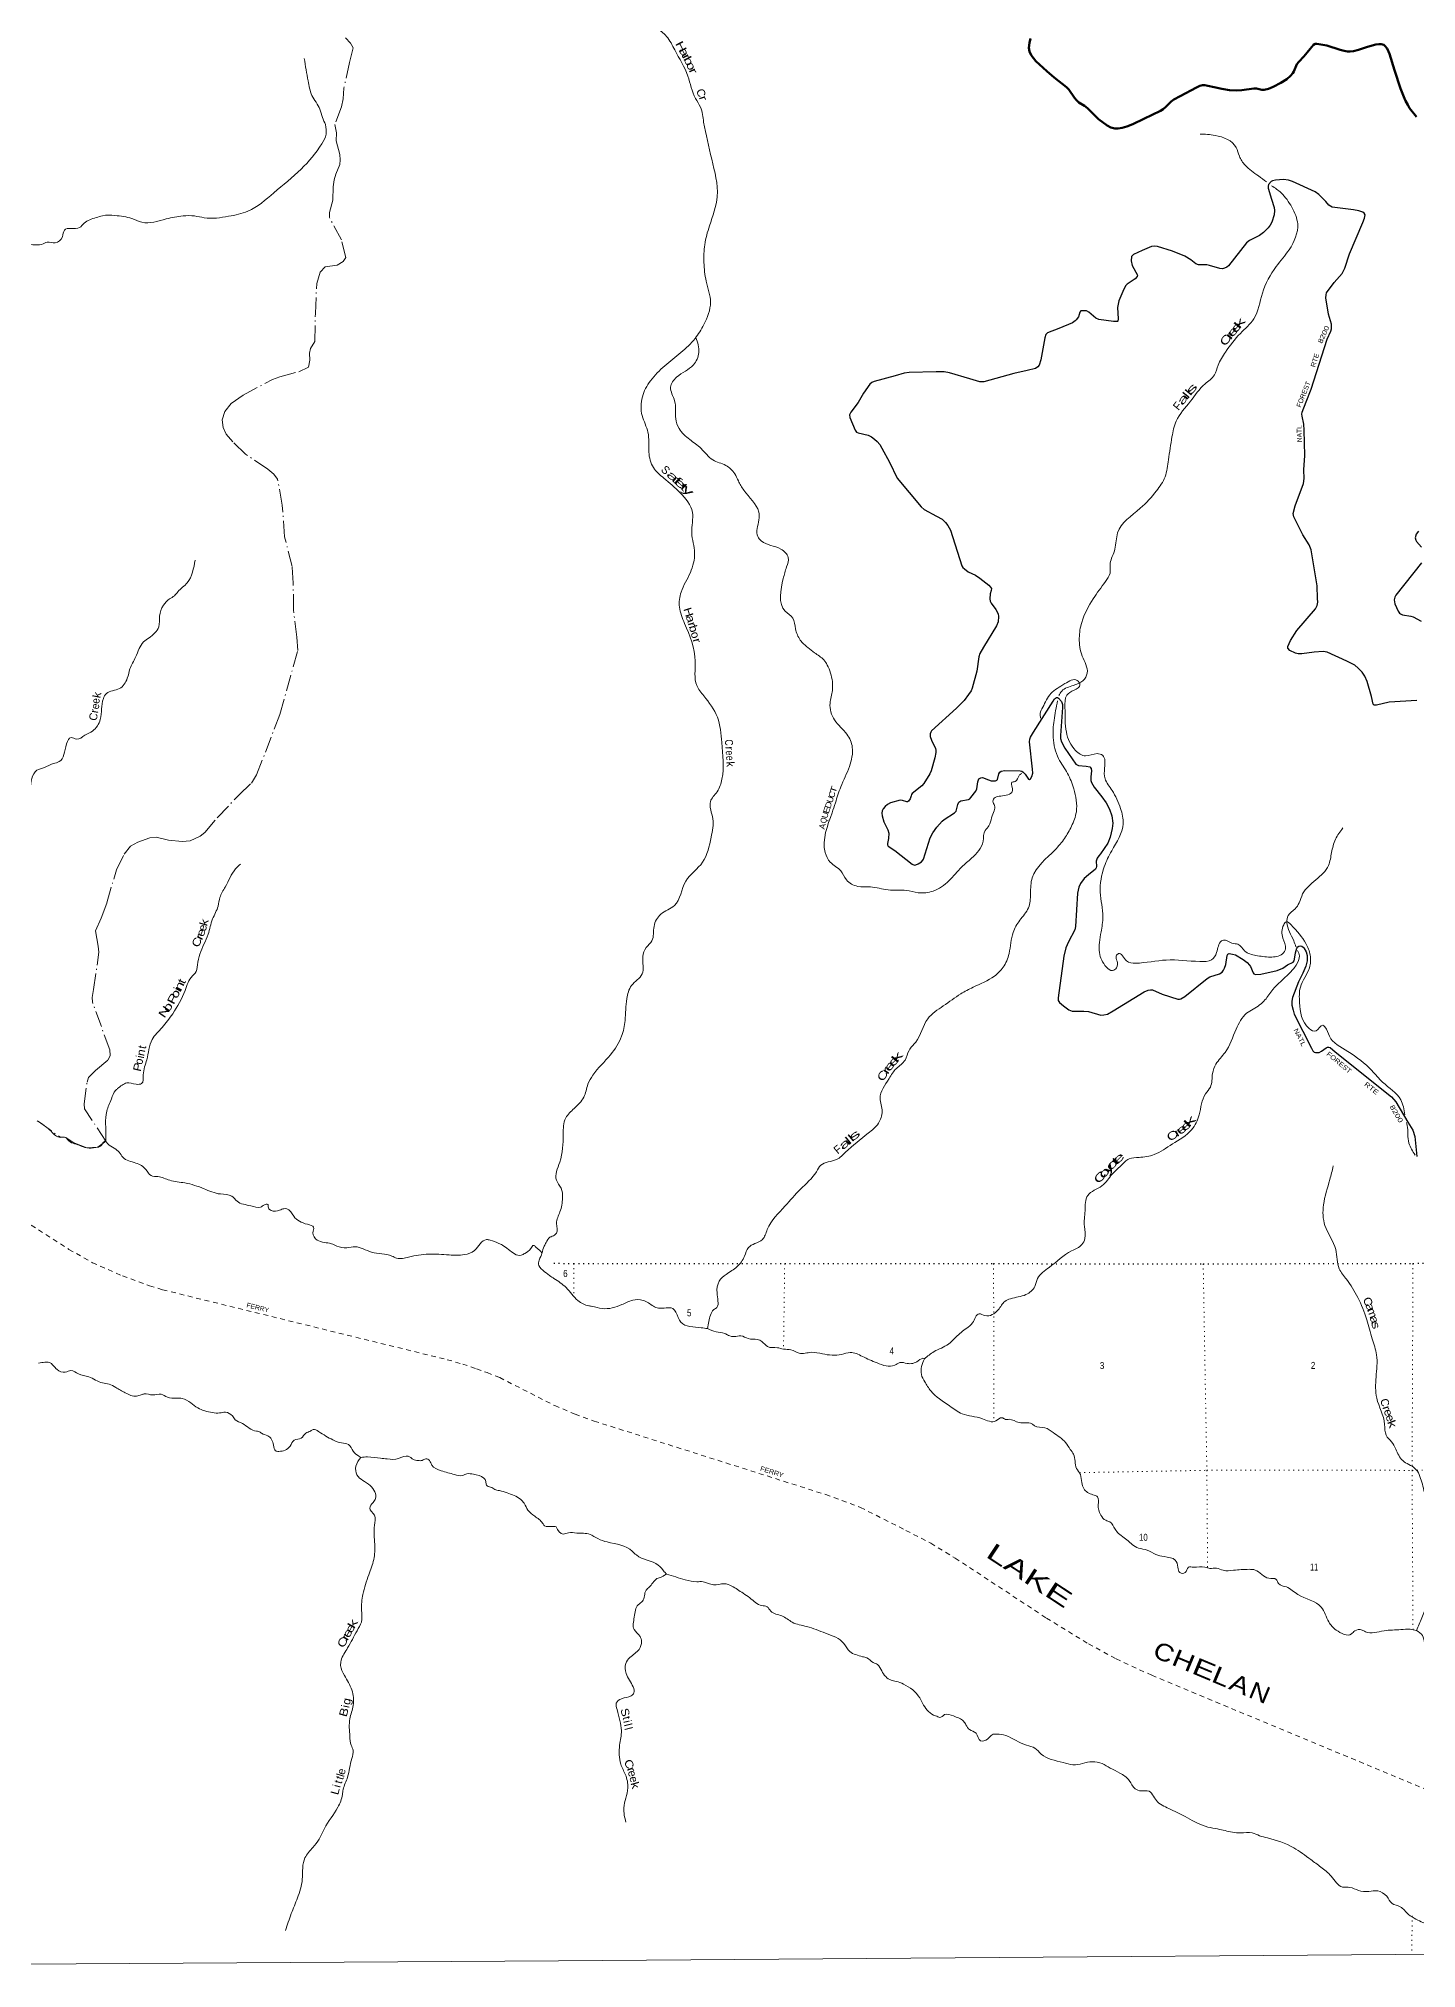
# Model space of a CAD drawing. Header units: feet. Extents: x 0 to 246606, y 183576 to 368785.
# Drawn here: x 141135 to 175567, y 183916 to 232159 of the extents above; entities that cross this region are included whole.
import ezdxf
from ezdxf.enums import TextEntityAlignment as Align

# ---------------------------------------------------------------- set-up
doc = ezdxf.new("R2010")
doc.units = ezdxf.units.FT
doc.header["$LTSCALE"] = 80
for name, pattern in [('DOT_DASHED', [7.7, 5, -1.2, 0.3, -1.2]), ('DOTTED', [1.5, 0.3, -1.2]), ('LONG_DASH_SHORT_DASH', [9.9, 6, -1.2, 1.5, -1.2]), ('SHORT_DASHED', [2.7, 1.5, -1.2])]:
    doc.linetypes.add(name, pattern=pattern)
for name, color, linetype, lineweight in [('11', 7, 'LONG_DASH_SHORT_DASH', 60), ('29', 7, 'Continuous', 25), ('30', 7, 'Continuous', 25), ('33', 7, 'SHORT_DASHED', 13), ('39', 7, 'Continuous', 13), ('4', 7, 'Continuous', 13), ('41', 7, 'Continuous', 13), ('44', 7, 'DOT_DASHED', 13), ('6', 7, 'DOTTED', 25), ('7', 7, 'DOTTED', 13)]:
    doc.layers.add(name, color=color, linetype=linetype, lineweight=lineweight)

msp = doc.modelspace()

# ---------------------------------------------------------------- linework, layer by layer
at = {"layer": '11'}
for points in [[(165921.64, 232160.2), (165897.22, 232049.95), (165884.03, 231925.56), (165897.53, 231833.46), (165940.58, 231745.62), (166060.48, 231591.33), (166331.17, 231343.15), (166515.01, 231188.34), (166822.42, 230948.65), (166880.06, 230886.75), (167023.75, 230681.17), (167072.54, 230618.82), (167134.06, 230563.9), (167273.59, 230476.92), (167345.85, 230416.9), (167624.54, 230144.34)], [(168754.64, 230150.49), (169170.43, 230352.34), (169238.65, 230393.99), (169308.65, 230455.5), (169440.27, 230587.89), (169504.62, 230637.64), (169660.51, 230723.1), (170068.75, 230938.76), (170151.82, 230976.86), (170225.08, 230994.02), (170279.69, 230995.72), (170357.06, 230981.85), (170509.38, 230943.62), (170707.61, 230901.77), (170895.12, 230872.96), (171069.4, 230863.84), (171205.42, 230873.58), (171507.52, 230915.38), (171568.44, 230911.21), (171707.62, 230876.63), (171761.36, 230876.08), (171867.79, 230903.39), (171986.99, 230953.99), (172176.24, 231052.13), (172327.73, 231145.82), (172423.69, 231225.62), (172478.08, 231290.68), (172500.64, 231334.96), (172581.75, 231518.12), (172631.69, 231580.35), (172756.18, 231711.88), (172840, 231808.49), (172915.6, 231906.87), (172994.66, 232005.4), (173033.62, 232024.74), (173079.28, 232028.66), (173331.56, 231983.44), (173663, 231874.49), (173760.73, 231849.36), (173841.4, 231837.53), (173908.88, 231836.07), (173999.25, 231847.4), (174118.58, 231877.89), (174344.99, 231952.09), (174555.46, 232009.32), (174630.68, 232023.52), (174688.9, 232022.51), (174751.81, 232001.36), (174782.16, 231979.69), (174838.29, 231908.26), (174894.54, 231779.13), (175022, 231369.86), (175167.27, 230909.36), (175254.54, 230698.98), (175296.65, 230604.39), (175350.57, 230499.95), (175397.39, 230418.96), (175566.22, 230203.39)], [(167625.12, 230143.76), (167843.15, 229987.18), (167928.82, 229940.11), (168029.62, 229915.21), (168117.91, 229911.81), (168212.34, 229925.63), (168330.96, 229958.27), (168476.61, 230020.18), (168753.44, 230149.93)]]:
    msp.add_lwpolyline(points, dxfattribs=at)
at = {"layer": '29'}
msp.add_line((172760.56, 222370.24), (172755.64, 222524.28), dxfattribs=at)
for points in [[(174226.44, 227561.37), (174273.3, 227671.87), (174283.84, 227753.53), (174258.62, 227793.48), (174224.99, 227822.92), (174128.32, 227852.36), (173995.16, 227877.06), (173461.1, 227947.58), (173418, 227965.92), (173380.17, 227995.36), (173303.76, 228083.24), (173130.08, 228265.05), (173035.51, 228327.62), (172472.05, 228586.16), (172371.42, 228617.83), (172249.09, 228632.81), (172047.78, 228622.03), (171972.13, 228607.32), (171934.43, 228588.25), (171867.05, 228508.48), (171858.64, 228470.62), (171859.28, 228418.69), (171949.31, 228143.72), (172009.95, 227938.59), (172018.36, 227858.68), (172011.99, 227753.86), (171951.11, 227572.68), (171909.08, 227492.77), (171859.6, 227430.84), (171749.36, 227311.92), (171646.2, 227236.13), (171396.3, 227114.24), (171324.42, 227050.68), (170870.73, 226475.96), (170833.09, 226443.4), (170774.25, 226418.17), (170719.61, 226405.55), (170654.5, 226409.99), (170395.97, 226485.46), (170328.95, 226500.16), (170120.31, 226502.65), (170051.31, 226527.52), (169929.63, 226626.69)], [(172755.64, 222524.28), (172708.24, 222721.1), (172703.47, 222766.43), (172711.88, 222824.26), (172810.25, 223079.97), (172934.61, 223394.74), (173335.84, 224643.07), (173426.4, 224847.28), (173444.5, 224903.41), (173443.22, 225023.92), (173371.95, 225269.05), (173300.31, 225680.04), (173308.72, 225755.74), (173322.4, 225801.85), (173513.31, 226060.77), (173712.21, 226285.68), (173775.8, 226420.82), (173895.86, 226781.84), (174226.44, 227561.37)], [(169929.63, 226626.69), (169783.9, 226721.49), (169470.19, 226841.92), (169093.01, 226962.82), (169021.55, 226971.23), (168945.84, 226962.81), (168711.78, 226862.51), (168496.16, 226760.94), (168449.96, 226711.71), (168437.32, 226601.12), (168461.42, 226488.47), (168593.39, 226241.97), (168588.63, 226214.18), (168539.79, 226153.05), (168336.44, 226022.82), (168298.17, 225980.26), (168226.87, 225836.89), (168132.06, 225606.83), (168101.07, 225433.58), (168113.68, 225152.2), (168105.27, 225097.53), (168097.29, 225085.49), (167996.95, 225090.79), (167630.32, 225139.59), (167555.13, 225168.02), (167383.64, 225321.69), (167323.5, 225349.88), (167268.86, 225354.09), (167201.61, 225356.18), (167184.79, 225349.88), (167156.97, 225320.02), (167123.59, 225207.11), (167067.11, 225131.18), (167037.68, 225103.83), (166972.09, 225057.11), (166627.96, 224915.77), (166348.38, 224805.22), (166307.97, 224764.54), (166278.44, 224675.79), (166183.65, 224129.87), (166138.22, 223991.38), (166104.6, 223949.33), (166050.64, 223911.6), (165840.32, 223863.78), (165503.79, 223788.89), (164755.4, 223581.31), (164700.76, 223577.11), (164660.58, 223581.51), (164407.38, 223650.07), (163896.84, 223807.27), (163767.67, 223827.35), (163561.71, 223826.95), (162893.42, 223814.74), (162763.49, 223798.96), (162541.26, 223730.93), (162019.17, 223585.51), (161956.13, 223560.28), (161906.7, 223521.06), (161747.65, 223296.57), (161612.75, 223062.2), (161430.74, 222822.15), (161397.12, 222750.65), (161404.52, 222686.45), (161544.22, 222367.92), (161573.65, 222319.55), (161613.62, 222299.68), (161866.76, 222241.18), (161951.93, 222199.69), (162023.38, 222149.22), (162094.83, 222088.22), (162159.12, 222007.93), (162208.76, 221916.21)], [(175580.27, 215613.9), (174890.47, 215570.61), (174566, 215491.78), (174510.8, 215497.67), (174487.6, 215517.36), (174442.23, 215710.17), (174337.52, 216085.63), (174279.63, 216221.08), (174212.38, 216317.81), (174115.71, 216418.75), (174025.98, 216493.78), (173830.73, 216596.97), (173333.94, 216820.41), (173235.42, 216836.04), (173008.84, 216820.3), (172700.16, 216781.82), (172611, 216782.55), (172543.75, 216795.17), (172404.75, 216864.15), (172354.61, 216917.14), (172350.41, 216959.2), (172421.23, 217109.73), (172576.06, 217364.37), (173048.13, 217903.41), (173089.61, 217989.82), (173106.97, 218071.65), (173098.53, 218162.91), (173084.5, 218474.66), (172938.84, 219379.67), (172891.36, 219501.34), (172727.23, 219757.66), (172505.69, 220206.71), (172484.91, 220288.14), (172534.05, 220476.52), (172745.5, 221040.98), (172758.36, 221160.21), (172750.95, 221377.44), (172780.74, 221737.8), (172760.56, 222370.24)], [(162208.76, 221916.21), (162396.64, 221569.06), (162593.75, 221174.16), (163187.64, 220454.25), (163264.78, 220390.4), (163576.79, 220221.68), (163713.03, 220143.02), (163798.49, 220060.34), (163855.93, 219983.2), (163920.07, 219870.1), (164210.63, 218978.93), (164234.21, 218940.15), (164272.04, 218902.3), (164364.04, 218831.17), (164551.17, 218742.01), (164658.73, 218670.97), (164881.49, 218494.33), (164927.73, 218448.06), (164944.47, 218410.91), (164940.34, 218359.74), (164919.25, 218275.93), (164910.91, 218157.86), (164915.12, 218098.98), (164938.78, 218046.71), (165056.16, 217884.61), (165116.87, 217779.33), (165121.44, 217716.08), (165112.66, 217577.45), (165070.82, 217476.29), (164747.22, 216948.8), (164658.72, 216788.85), (164628.42, 216704.49), (164582.56, 216348.04), (164466.92, 215924.69), (164440.17, 215857.26), (164377.12, 215760.53), (164262.28, 215615.36), (164070.95, 215420.81), (163452.43, 214854.17), (163431.42, 214824.73), (163419.07, 214782.27), (163418.81, 214715.38), (163446.17, 214623.53), (163545.8, 214415.02), (163553.31, 214374.7), (163557.51, 214315.82), (163531.26, 214179.51), (163444.02, 213851.07), (163409.44, 213780.26), (163254.88, 213539.83), (163204.75, 213478.98), (162969.07, 213283.28), (162948.06, 213262.25), (162937.55, 213229.55), (162914.43, 213152.9), (162876.61, 213094.01), (162851.39, 213081.4), (162830.19, 213077.87), (162721.09, 213115.04), (162665.42, 213120.92), (162426.87, 213056.16), (162347.18, 213009.94)], [(175616.22, 219842.31), (175559.66, 219768.38), (175536.36, 219682.49), (175550.6, 219617.42), (175565.78, 219585.75), (175698.13, 219447.49)], [(175692.64, 219051.1), (175051.89, 218241.63), (175027.79, 218191.52), (175015.18, 218132.63), (175031.19, 218028.21), (175107.65, 217842.43), (175141.27, 217796.17), (175171.23, 217775.74), (175221.13, 217749.9), (175424.33, 217721.26), (175485.93, 217705.74), (175689.93, 217596.46)], [(166485.93, 215591.48), (166522.84, 215650.05), (166571.14, 215683.76), (166596.35, 215687.97), (166627.02, 215670.94), (166701.43, 215587.03), (166722.45, 215511.32), (166724.79, 215440.28), (166669.13, 214735.7), (166672.01, 214661.74), (166701.43, 214577.62), (166783.48, 214420.66), (167058.7, 214020.35), (167119.28, 213984.53), (167311.96, 213967.83), (167403.35, 213953.06), (167442.72, 213910.45), (167449.59, 213856.32), (167434.03, 213701.14), (167432.77, 213612.38), (167449.59, 213561.91), (167513.91, 213444.2), (167704.02, 213204.16), (167811.05, 213057.21), (167895.12, 212893.18), (167951.8, 212729.15), (167979.18, 212548.3), (167967.87, 212411.39), (167916.13, 212192.9), (167851.85, 212048.39), (167675.06, 211775.48), (167634.53, 211732.36), (167592.5, 211673.48), (167567.28, 211593.57), (167571.48, 211458.98), (167567.28, 211429.54), (167545.08, 211398.3), (167371.45, 211258.2), (167264.66, 211164.57), (167170.28, 211033.4), (167134.36, 210945.86), (167099.61, 210793.46), (167050.3, 209959.59), (167029.23, 209879.53), (166874.7, 209576.6), (166806.52, 209425.45), (166754.64, 209217.6), (166612.84, 208180.41), (166617.38, 208109.02), (166646.8, 208062.76), (166746.53, 207978.19), (166882.17, 207877.7), (166968.06, 207843), (167258.91, 207847.15), (167373.94, 207839.85), (167682.8, 207749.66), (167752.22, 207751.52), (167844.68, 207772.55), (167993.05, 207856.56), (168760.34, 208328.96), (168866.04, 208373.99), (168920.68, 208382.4), (168972.66, 208378.8), (169212.04, 208273.93), (169602.03, 208146.01), (169643.61, 208146.87), (169677.24, 208155.29), (169780.12, 208215.72), (170337.13, 208662.09), (170402.86, 208705.17)], [(162347.18, 213009.94), (162288.17, 212959.43), (162241.94, 212900.54), (162216.72, 212850.07), (162208.12, 212797.67), (162212.52, 212726), (162257.66, 212578.73), (162359.62, 212376.91), (162379.86, 212291.92), (162376.68, 212163.14), (162347.02, 212036.24), (162347.02, 212002.59), (162365.92, 211974.2), (162531.05, 211864.49), (162969.07, 211524.17), (163024.9, 211493.9), (163061.54, 211501.04), (163114.08, 211528.38), (163196.04, 211583.05), (163229.66, 211616.7), (163250.6, 211646.45), (163413.68, 212180.8), (163481.85, 212304.36), (163584.51, 212443.61), (163717.22, 212592.46), (163767.82, 212638.1), (164027.56, 212800.96), (164061.88, 212844.81), (164104.45, 213010.76), (164133.33, 213067.72), (164184.09, 213103.9), (164370.46, 213133.43), (164406.53, 213156.05), (164435.95, 213189.69), (164553.64, 213345.31), (164579.38, 213400.54), (164608.32, 213579.81), (164633.5, 213650.24), (164677.87, 213682.93), (164721.77, 213683.88), (164872.82, 213626.02), (164936.12, 213608.18), (165049.61, 213608.18), (165083.23, 213620.79), (165097.42, 213637.72), (165134.62, 213780.84), (165154.69, 213818.47), (165192.51, 213843.71), (165282.54, 213862.41), (165661.71, 213857.14), (165705.29, 213843.71), (165738.92, 213822.68), (165790.64, 213773.59), (165875.7, 213647.46), (165898.63, 213637.62), (165923.85, 213654.44), (165957.55, 213708.42), (165978.49, 213797.44), (165976.44, 213891.64), (165901.83, 214577.16), (165907.04, 214644.92), (165923.86, 214699.59), (166000.57, 214821.33), (166485.93, 215591.48)], [(170402.86, 208705.17), (170643.14, 208775.34), (170711.21, 208817.71), (170749.03, 208868.18), (170774.25, 208918.65), (170802.08, 209015.92), (170836.74, 209241.51), (170858.31, 209271.94), (170887.74, 209288.76), (170968.92, 209274.67), (171043.25, 209255.12), (171240.6, 209139.86), (171337.47, 209059.55), (171393.98, 208996.12), (171421.53, 208962.82), (171485.49, 208803.65), (171505.59, 208777.76), (171543.42, 208760.93), (171680.27, 208772.89), (172086.93, 208860.37), (172228.52, 208920.76), (172346.8, 209003.11), (172484.75, 209074.54), (172510.13, 209101.61), (172522.74, 209147.87), (172545.47, 209304.35), (172577.38, 209421.25), (172602.6, 209450.7), (172628.67, 209467.93), (172665.65, 209475.93), (172703.47, 209467.52), (172741.3, 209442.28), (172753.91, 209429.67), (172810.12, 209326.41), (172833.77, 209236.2), (172837.97, 209105.81), (172804.37, 208972.27), (172729.29, 208792.65), (172622.34, 208578.61), (172468.37, 208187.16), (172451.29, 208094.3), (172455.49, 207993.36), (172484.91, 207871.39), (172515.16, 207773.05), (172946.33, 206920.42)], [(172946.33, 206920.42), (172980.44, 206852.98), (173010.3, 206822.03), (173048.13, 206809.41), (173135.14, 206815.89), (173195.24, 206843.06), (173310.94, 206929.85), (173346.55, 206948.21), (173380.18, 206948.21), (173409.19, 206936.61), (173534.25, 206828.88), (174943.65, 205706.5), (175053.01, 205581.31), (175352.94, 205071.72), (175481.72, 204870.52), (175527.77, 204710.86), (175581.09, 204216.32)]]:
    msp.add_lwpolyline(points, dxfattribs=at)
at = {"layer": '33'}
for points in [[(123088.84, 223219.92), (123437.97, 222494.86), (123938.11, 221597.85), (126362.81, 217975.91), (131152.46, 210377.81), (131664.62, 209478.08), (132261.21, 208592.68), (132614.26, 208149.93), (132942.09, 207808.12), (133421.81, 207350.39), (133679.05, 207156.5), (141891.12, 201892.02), (142479.07, 201557.99), (143235.61, 201226.26), (143907.15, 200979.6), (144235.19, 200881.03), (151347.77, 199133.78), (151733.97, 199023.28), (152078.02, 198906.6), (152346, 198810.63), (152657.45, 198685.01), (154035.48, 197985.21)], [(154035.48, 197985.21), (154543.17, 197769.31), (155019.06, 197598.46), (160806.01, 195761.54), (161677.76, 195439.22), (162809.3, 194865.7), (163433.09, 194546.85), (164041.06, 194174.25), (166320.3, 192674.57), (167372.33, 192029.48), (168062.08, 191657.25), (168953.56, 191243.09), (180671.49, 186366.73), (180997.08, 186218), (181534.08, 185942.83), (183021.38, 185191.06), (183509.76, 184964.43), (183827.09, 184833.97), (184955.03, 184514.94)]]:
    msp.add_lwpolyline(points, dxfattribs=at)
at = {"layer": '39'}
for points in [[(153784.14, 234037.01), (154029.3, 233613.59), (154316.68, 233339.82), (154755.07, 233212.13), (155361.99, 233150.01), (155733.69, 233025.2), (155986.71, 232872.04), (156206.95, 232746.6), (156575.7, 232437.89), (156827.9, 232214.01), (157033.56, 231876.18), (157359.68, 231223.28), (157552.95, 230663.01), (157673.79, 230444.91), (157754.16, 230070.49)], [(147773.46, 231660.35), (147868.94, 231100.93), (147966.73, 230739.4), (148165.29, 230391.92), (148231.78, 230189.29), (148304.9, 230007.54)], [(148304.9, 230007.54), (148319.07, 229769.04), (148210.35, 229528.76), (147694.51, 228894.27), (147013.25, 228303.83), (146364.15, 227844.59), (145884.21, 227716.53), (145273.09, 227681.02), (145033.04, 227724.92), (144744.61, 227724.34), (144325.13, 227650.88), (143712.04, 227568.96), (143465.89, 227659.25), (143044.28, 227735.07), (142733.66, 227732.43), (142574.36, 227683.7), (142271.93, 227543.89), (142157.05, 227434.73), (141779.92, 227373.45), (141729.63, 227205.91), (141546.21, 227052.22), (141350.54, 227072), (141211.42, 227013.22), (140993.59, 227006.73), (140572.12, 226911.07), (140400.8, 226751.36), (140045.99, 226528.74), (139584.2, 226404.76), (139390.62, 226347.88), (139172.92, 226180), (138921.11, 225794.18), (138648.92, 225668.56), (138477.57, 225543.14), (138304.2, 225437.89), (137951.22, 225441.22), (137612.4, 225406.25), (137416.92, 225196.05), (137158.87, 225046.25), (136804.12, 224742.93), (136602.58, 224554.91), (136558.34, 224389.4), (136264.07, 224128.57), (135862.86, 223915.94), (135627.05, 223699.61), (135518.36, 223416.96), (135304.8, 223117.96), (135169.95, 222758.59), (135041.09, 222490.02), (134914.2, 222261.81), (134819.48, 222168.82), (134763.17, 221958.9), (134622.07, 221853.71), (134539.53, 221657.86), (134434.79, 221482.14), (134293.84, 221191.35), (134100.35, 221011.42), (133969.37, 220859.85), (133850.34, 220893.91), (133666.84, 220833.02), (133606.47, 220667.48), (133540.08, 220457.54), (133364.84, 220162.65), (133326.68, 219960.83), (133240.08, 219795.24), (133018.22, 219784.71), (132798.39, 219762.08), (132407.17, 219670.51), (132237.93, 219438.17), (131986.05, 219131.03), (131738.21, 218823.89), (131347.22, 218453.93), (131046.9, 218191.07), (130889.6, 218160.49), (130754.36, 218283.28), (130445.7, 218359.33), (130076.48, 218493.76), (129995.41, 218498.53)], [(157754.16, 230070.49), (157956.24, 229143.58), (158093.8, 228211.81), (157900.27, 227475.31), (157782.26, 227006.73), (157762.79, 226560.29), (157818.5, 226091.12), (157925.76, 225568.47), (157759.02, 225010.12), (157539.69, 224660.64), (157187.01, 224312.54), (156785.59, 223977.61), (156425.32, 223605.15), (156223.17, 223203.53), (156218.3, 222733.15), (156363.84, 222318.24), (156385.71, 221824.18), (156498.46, 221432.83), (156760.18, 221169.58), (157165.31, 220804.22), (157473.89, 220315.84), (157457.71, 219804.87), (157530.29, 219299.7), (157422.73, 218813.17), (157194.02, 218324.23), (157148.93, 217947.92), (157278.19, 217538.74), (157545.33, 216591.37), (157583.51, 215986.62), (157756.27, 215727.66), (158098.08, 215193.52), (158207.49, 214561.93), (158213.4, 213647.73), (158090.38, 213330.43), (157925.51, 213086.98), (157984.51, 212656.22), (157941, 212199.21), (157729.22, 211569.32), (157310.32, 211096.8), (157023.39, 210487.62), (156686.29, 210271.03), (156514.58, 209964.87), (156461.09, 209604.55), (156321.04, 209434.25), (156236.61, 209208.54), (156216.86, 208776.22), (155953.93, 208486.42), (155833.13, 208159.07), (155791.46, 207609.25), (155704.24, 207217.98), (155426.52, 206756.33), (154984.14, 206244.99), (154863.33, 206020.58), (154760.63, 205697.62), (154517.81, 205412.26), (154308.36, 205176), (154245.69, 204769.06), (154158.5, 204068.99), (154074.38, 203623.28), (154191.47, 203421.75), (154228.59, 203178.26), (154164.76, 202829.84), (154079.59, 202539.53), (154079.39, 202292.74), (154004.15, 202232.45)], [(170160.27, 229770.99), (170538.6, 229740.14), (171061.66, 229437.67), (171142.69, 229221.29), (171288.56, 228994.09), (171619.09, 228724.13), (171820.86, 228574.35)], [(171949.35, 228481.88), (172186.95, 228301.44), (172454.61, 227941.42), (172600.19, 227524.49), (172386.62, 226882.46), (172063.65, 226462.29), (171717.34, 225791.39), (171503.69, 225153.39), (171167.48, 224789.48), (170796.96, 224321.95), (170609.57, 223991.26), (170519.37, 223751.31), (170285.45, 223526.67), (169918.33, 223091.5), (169562.5, 222596.01), (169459.13, 222204.42), (169371.5, 221629.47), (169284.95, 221203.9), (169071.75, 220850.5), (168666.23, 220416.59), (168100.62, 219803.91), (168031.89, 219396.86), (167966.82, 219213.92), (167915.57, 219047.39), (167910.49, 218792.98), (167795.42, 218584.83), (167492.79, 218156.99), (167203.53, 217563.92), (167142.63, 217169.13), (167218.1, 216722.56), (167339.61, 216297.07), (167234.28, 216107.28), (166992.23, 215987.43), (166706.12, 215848.55), (166631.39, 215736.08)], [(157563.38, 224685.76), (157633.39, 224313.32), (157498.14, 224001.83), (157080.02, 223694.82), (156927.46, 223441.52), (157029.04, 223104.46), (157056.05, 222656.92), (157139.65, 222412.33), (157407.67, 222137.1), (157690.88, 221910.6), (157985.31, 221627.81), (158307.19, 221488.87), (158531.45, 221281.39), (158621.82, 221103.55), (158759.78, 220868.11), (159130.04, 220324.44), (159137.94, 220128.82), (159105.8, 219710.38), (159194.81, 219601.14), (159685.67, 219394.91), (159867.49, 219188.6), (159827.73, 218951.67), (159744.62, 218659.38), (159793.04, 217842.9), (159980.24, 217671.02), (160052.21, 217401.98), (160170.85, 217121.77), (160358.33, 216935.76), (160526.56, 216803.86), (160758.3, 216626.8), (160843.63, 216499.32), (160970.96, 216086.06), (160973.32, 215864.09), (160912.97, 215544), (161026.25, 215126.42), (161336.28, 214769.27), (161469.97, 214442.92), (161396.61, 213963.12), (161182.48, 213452.27), (161047, 213049.95), (160964.95, 212806.12), (160792.68, 211811.7), (160916.58, 211571.95), (161181.42, 211355.18), (161321.24, 211127.86), (161607.22, 210966), (161922.56, 210954.09), (162364.4, 210878.08), (162821.16, 210864.93), (163113.19, 210806.13), (163490.04, 210849.93), (163884.98, 211104), (164205.35, 211451.45), (164451.5, 211670.28), (164738.05, 212093.75), (164789.3, 212363.21), (164885.97, 212480.17), (164952.7, 212681.31), (165017.88, 212858.2), (165027.53, 212983.53), (164984.96, 213093.7), (165039.66, 213187.62), (165178.31, 213224.68), (165468.89, 213341.45), (165466.98, 213438.3), (165456.36, 213567.26), (165538.82, 213585.04), (165648.67, 213750.71), (165706, 213790.54)], [(145048.08, 219122.82), (144848.86, 218557.56), (144615.08, 218329.12), (144528.43, 218230.1), (144407.47, 218151.18), (144254.31, 217995.53), (144157.71, 217722.99), (144135.74, 217452.62), (143895.94, 217177.78), (143758.87, 217076.64), (143650.09, 216908.97), (143559.5, 216694.95), (143418.55, 216400.13), (143352.18, 216168), (143152.7, 215911.39), (142832.1, 215787.69), (142753.54, 215658.42), (142677.32, 215139.8), (142483.93, 214848.91), (142294.41, 214743.63), (142086.74, 214646.38), (141947.54, 214686.45), (141832.7, 214526.85), (141649.51, 214084.68), (141502.31, 214033.95), (141278.5, 213938.68), (141093, 213867.7), (140919.92, 213395.29), (140899.94, 213159.22), (140871.86, 212969.53), (140716.6, 212910.71), (140692.55, 212721.03), (140595.87, 212553.39), (140438.61, 212474.4), (140307.57, 212389.41), (140188.61, 212334.7), (139989.3, 211886.44), (139737.62, 211339.23), (139475.91, 210725.42), (139234.1, 210440.49), (138817.02, 209903.03), (138683.96, 209824.09), (138617.5, 209696.86), (138492.65, 209444.44), (138119.75, 209153.19), (137920.19, 209001.49), (137643.94, 208906.12), (137355.64, 208748.19), (137301.27, 208631.07), (137212.6, 208536.07), (137113.22, 208445.4)], [(166174.56, 215171.19), (166165.7, 215286.34), (166229.29, 215445.52), (166432.64, 215786.62), (166785.29, 216033.79), (167090.72, 216114.52), (167159.58, 216002.86), (167012.71, 215870.78), (166831.4, 215744.06), (166784.95, 215436.35), (166819.3, 214821.44), (167048.45, 214365.79), (167299.63, 214227.47), (167585.35, 214283.59), (167727.6, 214239.99), (167774.15, 213928.07), (167787.6, 213655.86), (167961.04, 213362.6), (168173.92, 212912.69), (168240.04, 212530.51), (167952.4, 211854.72), (167766.33, 211457.45), (167665.79, 210819.67), (167730.47, 210203.34), (167687.39, 209827.07), (167647.1, 209309.58), (167819.83, 208949.7), (167973.05, 208861.91), (168074.76, 208928.51), (168087.61, 209096.29), (168064.87, 209225.01), (168120.25, 209284.64), (168321.78, 209102.95), (168547.14, 209044.85), (169315.15, 209124.66), (170158.2, 209086.87), (170450.17, 209133.03), (170573.96, 209309.06), (170699.47, 209602.19), (170747.53, 209623.33), (170957.17, 209542.71), (171107.14, 209517.43), (171278.11, 209349.26), (171554.98, 209239.7), (171913.32, 209198.36), (172218.75, 209279.09), (172297.09, 209403.77), (172231.22, 209670.9), (172250.87, 210006.34), (172318.04, 210082.35), (172428.51, 210011.88), (172803.48, 209536.92), (172914.2, 209248.48), (172892.22, 208929.14), (172667.52, 208442.3), (172646.73, 208062.44), (172887.78, 207413.27), (173058.66, 207352.07), (173229.6, 207492.71), (173278.82, 207455.33), (173392.54, 207219.42), (173852.51, 206839), (174453.78, 206360.46), (174722.07, 206071.09), (175176.71, 205631.99), (175277.57, 205252.04)], [(166600.89, 215603.13), (166510.54, 215114.03), (166490.71, 214685.75), (166624.26, 214161.61), (166851.83, 213786.67), (167002.7, 213408.19), (167068.68, 212828.21), (166946.5, 212468.54), (166772.73, 212164.36), (166537.95, 211881.17), (165965.97, 211181.58), (165923.41, 210779.08), (165871.78, 210426.87), (165653.67, 210117.77), (165489.95, 209815.81), (165387.27, 209286.98), (165236.5, 208942.89), (165022.65, 208724.71), (164486.86, 208443.63), (164181.08, 208278.12), (163744.66, 207976.81), (163355.09, 207656.24), (163053.54, 207071), (162887.92, 206865.88), (162789.72, 206621.73), (162571.59, 206415.57), (162388.79, 206159.65), (162164.2, 205666.76), (162215.07, 205340.79), (162121.94, 205044.27), (161868.31, 204795.02), (161302.05, 204317.56), (161077.31, 204139.52), (160684.27, 203994.49), (160574.35, 203832.86), (160174.92, 203397.05), (159791.37, 202975.68), (159346.51, 202385.58), (159222.18, 202134.86), (159034.25, 202036.27), (158872.65, 201934.17), (158775.8, 201724.36), (158591.13, 201460.33), (158316.24, 201265.16), (158143.84, 201096.23), (158088.91, 200808.54), (158113.32, 200595.08), (158086.1, 200439.12), (158008.39, 200385.11), (157924.27, 200246.19), (157882.88, 200091.98), (157850.11, 199909.68)], [(172557.79, 209456.98), (172501.16, 209605.61), (172330.52, 210064.43), (172361.46, 210236.6), (172533.94, 210401.49), (172635.99, 210552.87), (172724.49, 210776.64), (173052.86, 211128.29), (173368.95, 211487.77), (173447.43, 211810.24), (173545.9, 212143.2), (173728.18, 212425.35)], [(146181.75, 211521.56), (146058.81, 211402.29), (145798.99, 210949.88), (145666.08, 210689.37), (145621.88, 210473.42), (145482.97, 210150.36), (145372.34, 209766.84), (145162.98, 209274.18), (145106.72, 209003.74), (145046.38, 208793.81), (144977.86, 208727.1), (144796.62, 208365.62), (144486.48, 207781.98), (144220.52, 207436.47), (143974.69, 207137.41), (143837.94, 206632.79), (143749.5, 206251.33), (143709.34, 206037.41), (143574.21, 206018.98), (143338.2, 206050.79), (143108.38, 205909.11), (143057.99, 205866.64), (142953.28, 205650.58), (142838.56, 205345.72), (142808.57, 205020.86), (142818.87, 204756.61), (142813.28, 204597.66)], [(163270.64, 199152.81), (163513.14, 199335.69), (163871.06, 199520.4), (164057.43, 199697.67), (164329.75, 199921.05), (164476.62, 200053.14), (164637.77, 200280.37), (164786.08, 200236.88), (165118.55, 200380.72), (165284.06, 200591.89), (165422.14, 200657.2), (165809.96, 200759.75), (166032.17, 200963.97), (166100.91, 201165.15), (166386.37, 201439.25), (166951.89, 201852.11), (167209.33, 202010.61), (167283.11, 202161.43), (167269.02, 202465.92), (167285.61, 202853.77), (167356.76, 203240.69), (167705.53, 203479.71), (167966.4, 203771.49), (168180.45, 203979.59), (168387.05, 204155.24), (168634.81, 204190.43), (169013.13, 204262.52), (169468.47, 204525.85), (169950.25, 204882.56), (170136.81, 205255.62), (170298.21, 205777.53), (170418.03, 205949.45), (170472, 206285.57), (170558.2, 206523.42), (170786.77, 206814.56), (171062.1, 207397.26), (171324.98, 207792.02), (171650.12, 208000.3), (171782.97, 208126.05), (171975.83, 208384.19), (172386.07, 208783.88), (172563.61, 208999.32), (172643.92, 209228.99), (172593.81, 209362.9)], [(141098.09, 205108.23), (141447.24, 204842.63), (141679.32, 204691.79), (141810.43, 204690.03), (141864.93, 204629.62), (142151.46, 204493.01), (142341.11, 204428.83), (142569.02, 204439.38), (142683.96, 204473.9), (142730.3, 204532.5), (142786.73, 204593.13), (142813.28, 204597.66)], [(175320.37, 205066.51), (175337.22, 204991.36), (175380.36, 204546.96), (175535.65, 204249.7)], [(142815.08, 204595.33), (142863.42, 204532.76), (143026.89, 204420.12), (143152.03, 204317.48), (143240.87, 204192.58), (143565.73, 204049.99), (143817.98, 203885.07), (143947.19, 203734.03), (144116.64, 203710.16), (144411.19, 203617.95), (144790.44, 203552.13), (145268.59, 203405.82), (145678.14, 203275.5), (145962.58, 203221.6), (146093.79, 203092.75), (146440.81, 202978.45), (146678.84, 202944.63), (146777.62, 203001.32), (146860.31, 203015.6), (146880.55, 202930.91), (146947.16, 202864.47), (147158.94, 202872.97), (147261.78, 202907.47), (147340.44, 202905.61), (147510.02, 202722.36), (147853.07, 202517.28), (148006.42, 202442.94), (147990.4, 202307.74), (148099.46, 202122.36), (148452.51, 202030.27), (148585.68, 201974.04), (148839.85, 201932.19), (149043.55, 201956.8), (149455.13, 201820.44), (149961.47, 201722.6), (150082.53, 201670.39), (150383.04, 201699.24), (150879.16, 201772.85), (151395.53, 201751.69), (151776.73, 201760.52), (152030.79, 201863.92), (152329.08, 202134.84), (152417.84, 202124.93), (152635.74, 202040.64), (152724.52, 201998.45), (152877.9, 201889.82), (153192.67, 201743.18), (153287.43, 201789.77), (153434.57, 201913.12), (153507.12, 201991.94), (153559.6, 201947.67), (153713.02, 201786.58), (153642.56, 201625.05), (153636.61, 201491.89), (153781.96, 201332.81), (153939.39, 201212.08), (154013.35, 201166.96)], [(173488.84, 203975.82), (173404.66, 203635.07), (173245.37, 203006.22), (173281.89, 202486.21), (173552.24, 201888.08), (173638.51, 201405.39), (173819.43, 201142.55), (174101.04, 200689.97), (174328.15, 200133.37), (174462.81, 199655.67), (174573.78, 199252.18), (174558.4, 198700.86), (174576.9, 198172.42), (174773.65, 197516.32), (174813.39, 197242.61), (174943.78, 197083.73), (175052.51, 196896.16), (175225.79, 196610.97), (175530.62, 196415.17), (175703.03, 196071.44), (175793.89, 195663.51), (175825.17, 195203.95), (175801.21, 194575.76), (175813.07, 194281.32), (175910, 194180.31), (176148.28, 193979.16), (176213.58, 193843.2), (176051.61, 193452.47), (175846.02, 193020.5), (175699.29, 192676.49), (175566.06, 192365.04)], [(153711.67, 201788.77), (153771.36, 201974.31), (153817.68, 202059.14), (153914.39, 202196.51), (153942.61, 202208.67), (154004.15, 202232.45)], [(154013.35, 201166.96), (154317.26, 200935.61), (154614.54, 200610.5), (154881.71, 200480.56), (154968.85, 200466.14), (155218.35, 200412.56), (155713.35, 200509.16), (155983.86, 200619.47), (156240.45, 200616.49), (156377.08, 200550.57), (156630.08, 200422.37), (156981.72, 200413.2), (157121.5, 200187.89), (157188.46, 200070.14), (157692.11, 199932.78), (157850.11, 199909.68)], [(157850.11, 199909.68), (158067.79, 199831.24), (158280.67, 199791.05), (158378.63, 199740.52), (158520.6, 199711.04), (158683.87, 199728.4), (158869.04, 199659.41), (159097.72, 199637.71), (159207.79, 199587.41), (159353.73, 199459.11), (159598.64, 199433.69), (159750.83, 199398.36), (159935.01, 199379.81), (160142.75, 199293.1), (160447.28, 199317.3), (160726.75, 199280.46), (161199.74, 199263.59), (161416.89, 199314.32), (161721.83, 199215.41), (162088.66, 199051.12), (162530.06, 198997.3), (162658.09, 199060.39), (162840.28, 199039.78), (163119.75, 199105.87), (163262.07, 199161.17), (163270.64, 199152.81)], [(141135.28, 199048.08), (141292.59, 199070.58), (141399.49, 199064.74), (141595.28, 198887.61), (141803.08, 198823.46), (141944.24, 198862.08), (142129.87, 198779.73), (142388.1, 198707.62), (142735.15, 198550.96), (142898.55, 198521.03), (143062, 198436.62), (143302.13, 198305.97), (143582.56, 198221.8), (143701.53, 198258.35), (143776.14, 198278.68), (143981.9, 198252.86), (144195.68, 198269.43), (144355.08, 198197.12), (144574.95, 198173.35), (144724.22, 198165.58), (144936.09, 198057.06), (145113.69, 197928.31), (145480.88, 197810.01), (145658.38, 197802.3), (145803.59, 197818.73), (145977.12, 197728.29), (146049.81, 197633.62), (146227.39, 197537.14), (146580.51, 197346.19), (146637, 197338.24), (146705.61, 197293.99), (146862.98, 197233.78), (147008.4, 196998.04), (147056.92, 196856.92), (147135.6, 196840.94), (147417.87, 196968.6), (147524.65, 197118.1), (147700.08, 197172.92), (147814.95, 197298.22), (147927.86, 197348.88), (147994.39, 197385.33), (148127.55, 197339.2), (148488.76, 197128.09), (148706.66, 197051.87), (148878.14, 197009.84), (148999.29, 196842.64), (149140.58, 196717.85), (149186.28, 196690.44)], [(163270.64, 199152.81), (163203.38, 198962.21), (163197.18, 198764.29), (163281.61, 198580.27), (163431.48, 198355.17), (163901.5, 197976.96), (164214.4, 197781.33), (164721.85, 197656.16), (165060.2, 197604.33), (165206.08, 197683.92), (165295.8, 197641.29), (165388.68, 197643.14), (165638.78, 197559.29), (165954.44, 197531.23), (166024.12, 197480.14), (166281.63, 197430.74), (166488.02, 197309.7), (166801.92, 197063.63), (166916.44, 196890.3), (166999.63, 196768.83), (167073.22, 196417.07), (167169.21, 196261.55), (167205.41, 196064.47), (167254.92, 195910.03), (167480.12, 195757.07), (167600.37, 195702.94), (167614.32, 195507.43), (167679.99, 195250.38), (167805.82, 195117.65), (167907.61, 195077.28), (168036.38, 194898.18), (168125.35, 194790.95), (168400.33, 194572.37), (168460, 194517.04), (168625.42, 194425.45), (168840.64, 194369.17), (169054.79, 194264.42), (169261.9, 194210), (169542.41, 194120.69), (169606.4, 193948.38), (169655.59, 193810.09), (169784.85, 193810.64), (169873.12, 193943.58), (170000.33, 193946.1), (170281.03, 193949.65), (170408.95, 193915.85), (170572.42, 193923.13), (170739.14, 193867.9), (170995.65, 193868.95), (171385.02, 193892.81), (171538.87, 193875.68), (171882.26, 193670.56), (172062.6, 193641.84), (172123.26, 193536.07), (172316.83, 193451.1), (172603.32, 193263.02), (173189.26, 192947.66), (173378.38, 192575.99), (173562.1, 192375.78), (173943.76, 192278.39), (174025.12, 192352.66), (174208.5, 192374.46), (174294.14, 192333.78), (174758.29, 192355.09), (175179.85, 192385.65), (175407.89, 192396.22), (175566.06, 192365.04)], [(149186.99, 196691.71), (149066.15, 196473.6), (149090.54, 196251.73), (149421.54, 195986.1), (149554.92, 195661.57), (149494.49, 195560.58), (149411.91, 195425.25), (149529.04, 195243.92), (149529.24, 194993.76), (149535.68, 194519.69), (149509.77, 194138.35), (149387.04, 193756.82), (149240.2, 193266.3), (149206.23, 192870.83), (149200.42, 192574.26), (149093.7, 192356.17), (148858.06, 191930.03), (148694.94, 191610.96), (148682.94, 191487.87), (148775.92, 191239.92), (148961.78, 190877.16), (148998.4, 190489.9), (148913.95, 190154.84), (148912.29, 189719.08), (148946.76, 189495.22), (148997.29, 189368.23), (148959.13, 189162.38), (148856.65, 188696.16), (148745.96, 188389.29), (148727.91, 188262.16), (148613.2, 187943.19), (148276.8, 187409.93), (148143.89, 187147.4), (147990.76, 186941.32), (147791.29, 186680.68), (147735.02, 186434.45), (147725.17, 186135.85), (147604.53, 185677.67), (147449.54, 185285.98), (147306.67, 184862.05)], [(149186.99, 196691.71), (149354.4, 196702.14), (149683.19, 196668.5), (149844.56, 196652.68), (150126.94, 196661.31), (150209.6, 196697.79), (150423.4, 196700.24), (150490.01, 196645.9), (150621.14, 196611.87), (150717.95, 196616.09), (150812.72, 196656.63), (150905.54, 196610.42), (150964.12, 196493.53), (151192.15, 196358.82), (151529.07, 196260.64), (151730.79, 196238.85), (151837.65, 196279.41), (152003.05, 196269.65), (152261.31, 196171.32), (152311.8, 196088.7), (152330.03, 195993.92), (152430.92, 195947.73), (152533.83, 195889.43), (152650.84, 195859.4), (152842.5, 195803.3), (153175.43, 195646.61), (153268.3, 195543.9), (153365.25, 195368.59), (153536.82, 195219.64), (153730.59, 195042.5), (153777.03, 194984.09), (153966.64, 194964.29), (154065.48, 194956.42)], [(154065.48, 194956.42), (154242.85, 194774.13), (154375.56, 194805.01), (154581.71, 194799.01), (154915.66, 194765.26), (155107.6, 194660.07), (155347.61, 194576.02), (155972.18, 194350.24), (156073.1, 194251.32), (156621.46, 193997.79), (156772.16, 193833.25), (156823.79, 193775.74)], [(155811.01, 187569.42), (155759.51, 187927.66), (155860.77, 188426.18), (155799.69, 188758), (155685.36, 189024.18), (155655.82, 189497.9), (155699.14, 189862.06), (155661.9, 190111.6), (155591.83, 190386.73), (155570.56, 190543.74), (155703.65, 190657.39), (155946.57, 190732.84), (156013.87, 190802.8), (155992.75, 190951.74), (155818.4, 191291.4), (155807.49, 191537.43), (155913.57, 191688.89), (156141.87, 191891.21), (156202.54, 192092.23), (156165.75, 192216.64), (156016.87, 192391.3), (156020.92, 192698.17), (156121.85, 193008.98), (156229.21, 193095.88), (156316.71, 193370.09), (156395.97, 193448.36), (156484.76, 193555.08), (156587.68, 193662.07), (156708.07, 193702.81), (156769.99, 193738.34), (156823.58, 193775.97)], [(156823.79, 193775.74), (157297.27, 193631.73), (157585.06, 193582.94), (157740.61, 193581.99), (157998.67, 193504.35), (158270.81, 193531.95), (158457.77, 193475.1), (158740.06, 193295.01), (158910, 193179.29), (159210.75, 192985.44), (159340.57, 192957.74), (159431.6, 192848.53), (159558.3, 192774.35), (159710.73, 192726.91), (159970.34, 192570.59), (160327.97, 192462.63), (160799.87, 192296.39), (161261.52, 192035.08), (161406.84, 191836.12), (161559.82, 191760.44), (161722.43, 191709.17), (161836.18, 191677.11), (161993.96, 191563.17), (162099.98, 191512.8), (162204.16, 191351.38), (162443.04, 191119.96), (162564.82, 191090.08), (162749.95, 191023.11), (163156.7, 190677.96), (163228.02, 190544.15), (163498.41, 190250.79), (163606.3, 190208.53), (163651.08, 190191.25), (163776.97, 190260.35), (163995.79, 190226.34), (164250.85, 190096.16), (164309.26, 190002.46), (164400.44, 189885.18), (164563.84, 189793.56), (164674.56, 189608.05), (164847.49, 189647.81), (164968.5, 189759.2), (165077.26, 189775.48), (165304.23, 189737.59), (165826.1, 189495.64), (166035.58, 189423.1), (166187.98, 189274.74), (166737.52, 189063.62), (166985.09, 189005.96), (167468.32, 189084.16), (167713.71, 189034.53), (167917.85, 188925.55), (168154.62, 188801.06), (168392.65, 188612.02), (168536.07, 188406.97), (168688.62, 188353.48), (168886.69, 188347.32), (168998.27, 188220.35), (169100, 188081.09), (169428.93, 187891.83), (169843.07, 187684.07), (170356.71, 187450.03), (170600.03, 187402.38), (170969.26, 187320.89), (171169.59, 187302.66), (171466.45, 187306.52), (171649.68, 187233.46), (171844.67, 187178.79), (172499.92, 186933.43), (172927.92, 186637.14), (173180.05, 186450.4), (173435.08, 186219.31), (173723.17, 185950.52), (173907.19, 185940.04), (174118.73, 185865.52), (174377.73, 185842.39), (174601.69, 185854.91), (174824.56, 185718.04), (174957.33, 185541.04), (175165.03, 185456.35), (175370.76, 185266.66), (175556.93, 185147.23), (175909.38, 184994.77), (176126.34, 184952.65), (176300.62, 184923.81), (176512.13, 184748.37), (176759.07, 184620.05), (176843.33, 184547.04), (176945.76, 184474.39), (177063.12, 184361.67), (177174.84, 184329.58), (177293.17, 184277.71)], [(175566.06, 192365.04), (175720.08, 192236.9), (175778.34, 192048.33), (175855.27, 191936.83), (176050.25, 191985.1), (176167.44, 191983.39), (176313.94, 191826.84), (176553.36, 191670.12), (176780.1, 191644.34), (176955.84, 191643.78), (177056.49, 191558.99), (177380.64, 191407.98), (177522.49, 191384.56), (177724.14, 191299.75), (177957.01, 191270.05), (178148.64, 191181), (178337.69, 191120.16), (178585.73, 191038.29), (178664.85, 190918.76), (178771.63, 190830.05), (178930.71, 190855.4), (179039.15, 190784.89), (179106.55, 190644.94), (179275.63, 190367.74), (179487.88, 189950.12), (179635.46, 189636.16), (179757.26, 189503.34), (180034.68, 189365.54), (180263.2, 189351.91), (180660.58, 189277.03), (181045.17, 189236.21), (181246.68, 189260.39), (181332.6, 189205.58), (181610.05, 189168.69), (181901.13, 189055.38), (182171.5, 189070.83), (182419.45, 189095.93), (182736.49, 189100.2), (182915.65, 189029.07), (183158.86, 188987.47), (183310.65, 188972.31), (183381.36, 188971.69), (183462.68, 188945.05), (183549.03, 188868.05)]]:
    msp.add_spline(points, degree=3, dxfattribs=at)
at = {"layer": '4'}
msp.add_lwpolyline([(123305.1, 183916.31), (154130.93, 184107.12), (184956.47, 184340.33), (215781.67, 184615.95), (246606.45, 184933.96)], dxfattribs=at)
msp.add_lwpolyline([(123305.1, 183916.31), (154130.93, 184107.12), (184956.47, 184340.33), (215781.67, 184615.95), (246606.45, 184933.96)], dxfattribs=at)
at = {"layer": '44'}
for points in [[(148802.22, 232177.75), (148927.37, 232043.88), (148994.76, 231931.67), (148901.19, 231559.51), (148766.65, 230921.74), (148743.9, 230653.09), (148703.02, 230456.9), (148537.09, 230008.56)], [(165921.64, 232160.2), (165897.22, 232049.95), (165884.03, 231925.56), (165897.53, 231833.46), (165940.58, 231745.62), (166060.48, 231591.33), (166331.17, 231343.15), (166515.01, 231188.34), (166822.42, 230948.65), (166880.06, 230886.75), (167023.75, 230681.17), (167072.54, 230618.82), (167134.06, 230563.9), (167273.59, 230476.92), (167345.85, 230416.9), (167624.54, 230144.34)], [(168754.64, 230150.49), (169170.43, 230352.34), (169238.65, 230393.99), (169308.65, 230455.5), (169440.27, 230587.89), (169504.62, 230637.64), (169660.51, 230723.1), (170068.75, 230938.76), (170151.82, 230976.86), (170225.08, 230994.02), (170279.69, 230995.72), (170357.06, 230981.85), (170509.38, 230943.62), (170707.61, 230901.77), (170895.12, 230872.96), (171069.4, 230863.84), (171205.42, 230873.58), (171507.52, 230915.38), (171568.44, 230911.21), (171707.62, 230876.63), (171761.36, 230876.08), (171867.79, 230903.39), (171986.99, 230953.99), (172176.24, 231052.13), (172327.73, 231145.82), (172423.69, 231225.62), (172478.08, 231290.68), (172500.64, 231334.96), (172581.75, 231518.12), (172631.69, 231580.35), (172756.18, 231711.88), (172840, 231808.49), (172915.6, 231906.87), (172994.66, 232005.4), (173033.62, 232024.74), (173079.28, 232028.66), (173331.56, 231983.44), (173663, 231874.49), (173760.73, 231849.36), (173841.4, 231837.53), (173908.88, 231836.07), (173999.25, 231847.4), (174118.58, 231877.89), (174344.99, 231952.09), (174555.46, 232009.32), (174630.68, 232023.52), (174688.9, 232022.51), (174751.81, 232001.36), (174782.16, 231979.69), (174838.29, 231908.26), (174894.54, 231779.13), (175022, 231369.86), (175167.27, 230909.36), (175254.54, 230698.98), (175296.65, 230604.39), (175350.57, 230499.95), (175397.39, 230418.96), (175566.22, 230203.39)], [(167625.12, 230143.76), (167843.15, 229987.18), (167928.82, 229940.11), (168029.62, 229915.21), (168117.91, 229911.81), (168212.34, 229925.63), (168330.96, 229958.27), (168476.61, 230020.18), (168753.44, 230149.93)], [(147586.77, 217195.76), (147505.25, 217869.44), (147498.53, 218548.19), (147473.33, 218961.69), (147283.12, 219707.47), (147225.54, 220497.9), (147107.88, 221141.29), (147009.76, 221270.02), (146862.17, 221394.04), (146304.6, 221772.61), (145986.42, 222079.45), (145823.94, 222273.69), (145750.59, 222436.84), (145721.93, 222630.93), (145786.13, 222839.28), (145951.44, 223039.21), (146245.92, 223247.01), (146980, 223634.61), (147166.08, 223700.35), (147638.37, 223832.5), (147881.49, 223941.85), (147911.36, 224116.96), (147902.3, 224298.05), (147931, 224410.73), (148035.26, 224590.08), (148052.23, 225288.19), (148085.19, 226040.66), (148174.31, 226322.41), (148297.66, 226455.7), (148595.17, 226498.82), (148743.84, 226586.09), (148816.03, 226690.59), (148702.73, 227126.79), (148404.25, 227683.15), (148408.08, 227810.92), (148483.97, 228121.93), (148495.49, 228453.9), (148520.71, 228627.46), (148559.32, 228771.94), (148660.97, 229014.47), (148673.35, 229128.34), (148665.22, 229265.39), (148572.05, 229606.83), (148577.76, 229801.98), (148537.09, 230008.56)], [(142815.32, 204595.01), (142283.56, 205401.58), (142277.12, 205525.92), (142345.13, 206074.54), (142384.84, 206186.45), (142559.49, 206361.98), (142874.73, 206628.46), (142923.16, 206737.98), (142912.52, 206882.04), (142480.3, 208079.74), (142470.51, 208188.22), (142507.95, 208389.62), (142640.52, 209319.48), (142620.82, 209468.22), (142555.85, 209858.3), (142702.12, 210168.54), (142842.24, 210557.21), (143078.17, 211382.7), (143274.58, 211773.55), (143435.31, 211973.26), (143611.89, 212074.29), (143915.33, 212181.81), (144072.84, 212194.41), (144383.92, 212116.81), (144718.88, 212083.84), (144924.81, 212106.34), (145169.4, 212219.93), (145292.43, 212312.62), (145601.48, 212681.67), (146143.44, 213252.58), (146452.97, 213546.82), (146576.94, 213752.77), (146803.22, 214322.75), (147163.63, 215263.28), (147609.42, 216861.88), (147586.77, 217195.76)], [(141128.57, 205085.04), (141662.93, 204701.46), (141814.51, 204687.47), (142001.14, 204559.86), (142344.07, 204428.22), (142614.35, 204445.6), (142815.32, 204595.01)]]:
    msp.add_lwpolyline(points, dxfattribs=at)
at = {"layer": '6'}
msp.add_lwpolyline([(154011.01, 201542.96), (154507.31, 201540.85), (159781.38, 201536.4), (165000.85, 201534.91), (170238.57, 201529.74), (175482.04, 201540.83), (180669.98, 201704.21), (180728.43, 196384.99), (180771.96, 191105.85), (180775.96, 189261.31)], dxfattribs=at)
at = {"layer": '7'}
for p, q in [((154507.31, 201540.85), (154508.33, 200720.27)), ((159781.38, 201536.4), (159750.83, 199398.36)), ((165000.85, 201534.91), (165009.59, 197609.83)), ((175461.24, 185231.76), (175452.13, 184263.92))]:
    msp.add_line(p, q, dxfattribs=at)
for points in [[(170238.57, 201529.74), (170330.27, 196368.61), (170350.35, 193933.12)], [(175482.04, 201540.83), (175458.84, 196367.33), (175482.72, 192381.47)], [(167146.12, 196309.09), (170330.27, 196368.61), (175458.84, 196367.33), (180728.43, 196384.99)]]:
    msp.add_lwpolyline(points, dxfattribs=at)

# ---------------------------------------------------------------- texts
at = {"layer": '30'}
for s, rotation, width, p in [('8200', 66.084, 1.3, (173300.45, 224735.95)), ('RTE', 72.182, 1.1, (173086.91, 224100.11)), ('FOREST', 68.442, 1.05, (172799.91, 223244.81)), ('NATL', 296.825, 1.15, (172600.88, 207164.72)), ('FOREST', 320.468, 1.15, (173596.62, 206516.67)), ('RTE', 321.468, 1.25, (174408.53, 205871.76)), ('8200', 300.48, 1.35, (175017.6, 205248.97))]:
    msp.add_text(s, height=120, rotation=rotation, dxfattribs=dict(at, width=width)).set_placement(p, align=Align.CENTER)
msp.add_text('NATL', height=120, rotation=91.828, dxfattribs=at).set_placement((172698.91, 222283.28), align=Align.CENTER)
at = {"layer": '33'}
for rotation, width, p in [(346.198, 1.05, (146598.6, 200377.67)), (342.389, 1.1, (159443, 196272.88))]:
    msp.add_text('FERRY', height=120, rotation=rotation, dxfattribs=dict(at, width=width)).set_placement(p, align=Align.CENTER)
at = {"layer": '41'}
for s, height, rotation, width, p in [('H', 200, 297.634, 1.45, (157103.43, 231910.96)), ('a', 200, 297.527, 1.5, (157178.74, 231778.1)), ('r', 200, 297.527, 1.55, (157242.4, 231658.37)), ('b', 200, 297.527, 1.5, (157291.31, 231554.72)), ('o', 200, 296.219, 1.35, (157351.29, 231430.93)), ('r', 200, 294.891, 1.5, (157407.74, 231309.77)), ('C', 200, 287.796, 1.05, (157596.97, 230771.92)), ('r', 200, 288.264, 1.3, (157651.46, 230638.8)), ('r', 200, 51.786, 1.95, (170974.39, 224680.26)), ('e', 200, 50.562, 1.8, (171050.68, 224773.42)), ('e', 200, 50.562, 1.8, (171136.94, 224880.02)), ('k', 200, 50.43, 2.05, (171223.88, 224984.13)), ('C', 200, 53.491, 1.5, (170877.15, 224568.19)), ('l', 200, 50.343, 1.6, (169948.94, 223250.31)), ('s', 200, 50.343, 2.1, (170023.51, 223342.03)), ('a', 200, 51.153, 1.9, (169806.78, 223083.9)), ('l', 200, 51.153, 1.55, (169891.17, 223184.39)), ('a', 200, 318.17, 2, (156916.27, 221141.31)), ('f', 200, 318.17, 2.15, (157038.08, 221028.67)), ('e', 200, 317.741, 1.9, (157103.4, 220968.56)), ('y', 200, 317.741, 2.05, (157299.78, 220791.52)), ('t', 200, 317.741, 1.9, (157202.93, 220879.12)), ('H', 200, 287.296, 1.2, (157281.39, 217791.64)), ('a', 200, 287.766, 1.25, (157333.88, 217627.12)), ('r', 200, 286.071, 1.25, (157375.02, 217491.6)), ('b', 200, 286.071, 1.15, (157406.96, 217379.81)), ('o', 200, 286.071, 1.1, (157451.98, 217224.5)), ('r', 200, 286.071, 1.25, (157493.67, 217084.05)), ('k', 200, 78.789, 1.1, (142690.05, 215731.14)), ('e', 200, 82.798, 0.9, (142657.93, 215589.71)), ('r', 200, 80.303, 1.05, (142626.6, 215330.31)), ('e', 200, 80.856, 0.95, (142645.86, 215451.5)), ('C', 200, 273.768, 0.8, (158288.6, 214554.71)), ('e', 200, 273.39, 0.8, (158308.94, 214297.28)), ('e', 200, 273.39, 0.8, (158316.76, 214165.22)), ('C', 150, 71.391, 1.1, (161032.06, 213236.82)), ('T', 150, 71.387, 1.4, (161073.89, 213361.05)), ('U', 150, 73.992, 1.05, (160862.52, 212726.01)), ('E', 150, 72.274, 1.35, (160902.11, 212851.75)), ('D', 150, 71.399, 1.2, (160945.44, 212977.23)), ('U', 150, 71.391, 1.1, (160990.79, 213114.25)), ('A', 150, 76.445, 1.05, (160793.48, 212449.51)), ('Q', 150, 76.445, 0.9, (160825.03, 212597.79)), ('e', 200, 68.047, 1.25, (145284.55, 209773.92)), ('k', 200, 73.916, 1.25, (145365.2, 210038.52)), ('e', 200, 73.903, 1.1, (145327.67, 209904)), ('C', 200, 66.484, 1.2, (145178.64, 209530.13)), ('r', 200, 64.546, 1.5, (145241.1, 209663.35)), ('i', 200, 63.158, 1.2, (144693.99, 208342.59)), ('n', 200, 63.158, 1.5, (144738.82, 208430.97)), ('t', 200, 63.354, 1.3, (144798.68, 208550.41)), ('N', 200, 55.614, 1.5, (144358.42, 207774.24)), ('o', 200, 59.619, 1.5, (144446.12, 207897.83)), ('P', 200, 62.128, 1.55, (144571.96, 208114.22)), ('o', 200, 63.158, 1.4, (144637.58, 208235.37)), ('P', 200, 77.023, 1.2, (143707.71, 206426.26)), ('n', 200, 78, 1.1, (143788.34, 206791.71)), ('e', 200, 52.713, 1.75, (162474.96, 206418.26)), ('e', 200, 46.983, 1.95, (162575.17, 206533.5)), ('k', 200, 50.01, 2.05, (162663.4, 206635.51)), ('C', 200, 59.481, 1.35, (162309.68, 206182.98)), ('r', 200, 56.185, 1.8, (162395.31, 206310.89)), ('e', 200, 41.732, 1.9, (169872.74, 204914.27)), ('k', 200, 45.781, 2.25, (169974.05, 205023.52)), ('a', 200, 39.975, 1.95, (161339.04, 204454.94)), ('l', 200, 39.975, 1.6, (161432.56, 204538.86)), ('l', 200, 39.975, 1.6, (161501.75, 204598.3)), ('s', 200, 40.299, 2.15, (161583.9, 204667.89)), ('C', 200, 32.604, 1.4, (169517.62, 204652.25)), ('r', 200, 32.604, 1.75, (169644.96, 204733.7)), ('e', 200, 36.936, 1.7, (169757.62, 204815.04)), ('o', 200, 44.536, 2, (168025.91, 203946.62)), ('t', 200, 43.849, 1.95, (168116.31, 204033.44)), ('e', 200, 43.849, 2, (168191.33, 204100.98)), ('C', 200, 48.683, 1.65, (167732.58, 203632.87)), ('o', 200, 47.72, 1.9, (167834.99, 203744.56)), ('y', 200, 47.72, 2.05, (167940.1, 203858.39)), ('C', 200, 292.19, 1.15, (174264.65, 200548.81)), ('a', 200, 293.044, 1.4, (174322.1, 200414.51)), ('m', 200, 290.607, 1.1, (174372.95, 200267.54)), ('a', 200, 288.829, 1.25, (174424.5, 200102.62)), ('s', 200, 285.829, 1.3, (174458.16, 199968.1)), ('r', 200, 287.423, 1.25, (174729.54, 197894.53)), ('e', 200, 288.006, 1.15, (174773.05, 197782.28)), ('e', 200, 288.862, 1.15, (174820.05, 197643.42)), ('k', 200, 290.932, 1.4, (174867.57, 197491.91)), ('L', 428.7, 326.656, 1.65, (164997.88, 194077.47)), ('A', 428.7, 326.656, 1.55, (165464.6, 193771.63)), ('K', 428.7, 326.656, 1.6, (165975.61, 193427.66)), ('E', 428.7, 326.656, 1.7, (166514.83, 193078.43)), ('k', 200, 60.336, 1.65, (149071.17, 192485.53)), ('e', 200, 61.057, 1.45, (149007.36, 192369.89)), ('C', 200, 61.061, 1.3, (148816.47, 192020.15)), ('r', 200, 61.061, 1.6, (148885.2, 192150.23)), ('e', 200, 61.057, 1.45, (148941.14, 192251.91)), ('C', 428.7, 335.082, 1.2, (169169.33, 191623.39)), ('H', 428.7, 337.406, 1.3, (169669.2, 191414.7)), ('E', 428.7, 337.406, 1.45, (170181.41, 191198.16)), ('L', 428.7, 337.406, 1.35, (170615.4, 191013.8)), ('A', 428.7, 337.406, 1.25, (171071.37, 190820.27)), ('N', 428.7, 337.406, 1.2, (171570.43, 190612.48)), ('g', 200, 78.806, 1.1, (148925.41, 190573.11)), ('B', 200, 74.314, 1.25, (148858.04, 190294.41)), ('S', 200, 284.598, 1.15, (155698.85, 190293.2)), ('C', 200, 294.002, 1.2, (155802.27, 188985.06)), ('r', 200, 291.614, 1.4, (155855.92, 188853.37)), ('e', 200, 284.805, 1.05, (155877.53, 188762.11)), ('L', 200, 75.256, 1.15, (148641.35, 188321.44)), ('k', 200, 285.937, 1.25, (155949.08, 188467.03))]:
    msp.add_text(s, height=height, rotation=rotation, dxfattribs=dict(at, width=width)).set_placement(p, align=Align.CENTER)
for s, rotation, p in [('F', 51.153, (169671.92, 222913.09)), ('S', 315.383, (156734.01, 221302.89)), ('C', 77.434, (142600.93, 215185.52)), ('r', 274.796, (158302.14, 214411.43)), ('k', 274.425, (158325.05, 214012.84)), ('t', 78, (143818.62, 206926.69)), ('i', 78, (143768.04, 206684.29)), ('o', 76.871, (143737.95, 206569.24)), ('F', 39.975, (161168.91, 204315.12)), ('C', 283.479, (174683.99, 198040.67)), ('i', 78.382, (148898.85, 190447.6)), ('t', 283.98, (155733.47, 190155.25)), ('i', 282.812, (155752.66, 190066.64)), ('l', 283.812, (155769.08, 189981.88)), ('l', 284.142, (155780.06, 189887.5)), ('l', 72.913, (148773.32, 188717.78)), ('t', 72.065, (148751.13, 188652.32)), ('e', 77.254, (148796.78, 188816.22)), ('e', 282.871, (155913.85, 188621.94)), ('i', 75.443, (148679.16, 188451.6)), ('t', 73.443, (148716.9, 188552.5))]:
    msp.add_text(s, height=200, rotation=rotation, dxfattribs=at).set_placement(p, align=Align.CENTER)
at = {"layer": '7'}
for s, width, p in [('6', 0.85, (154244.37, 201200.33)), ('5', 0.85, (157337.91, 200217.56)), ('4', 0.85, (162401.03, 199265.81)), ('3', 0.85, (167656.5, 198899.11)), ('2', 0.85, (172929.88, 198902.87)), ('10', 0.85, (168632.62, 194605.08)), ('11', 0.65, (172909.44, 193862.37))]:
    msp.add_text(s, height=175, dxfattribs=dict(at, width=width)).set_placement(p)

doc.saveas('drawing.dxf')
